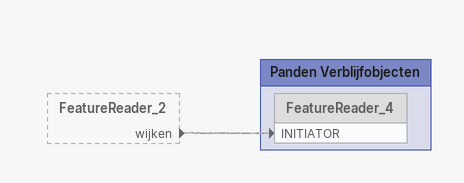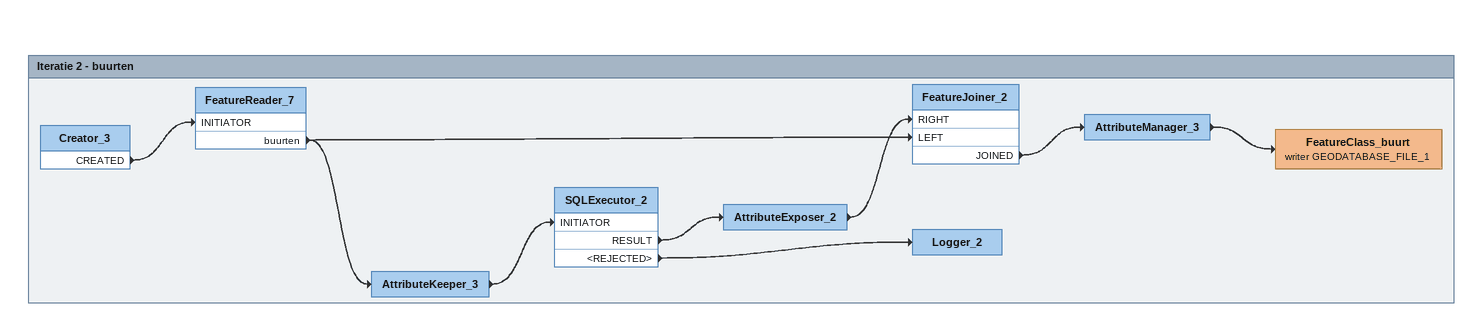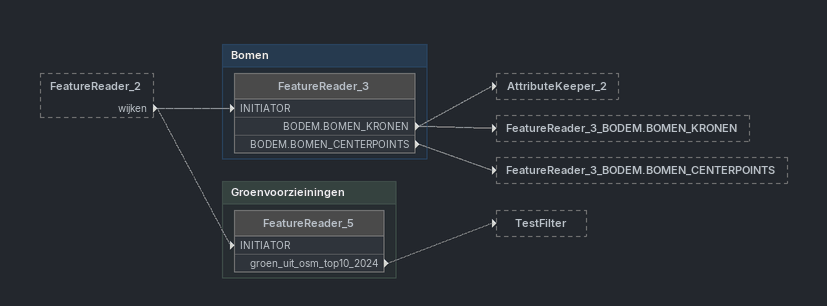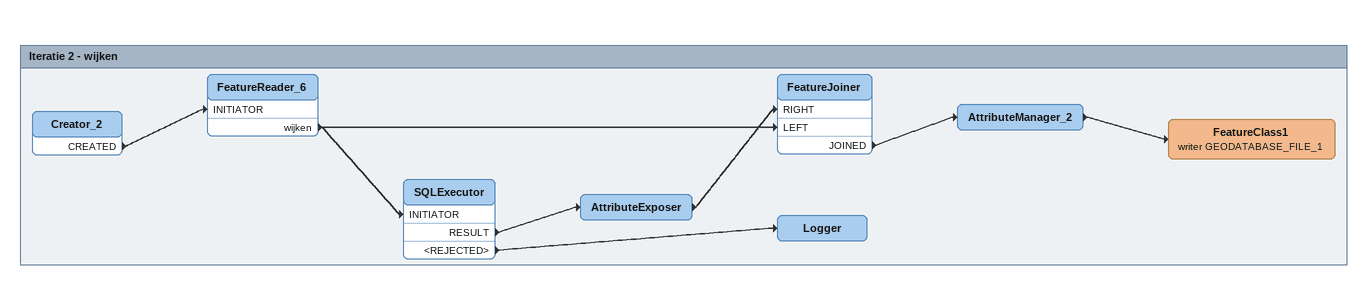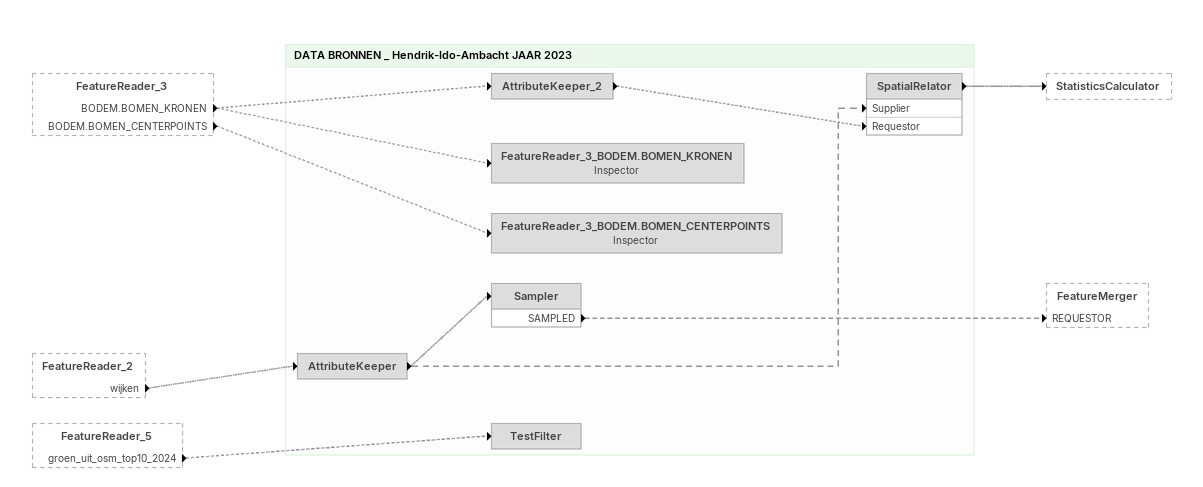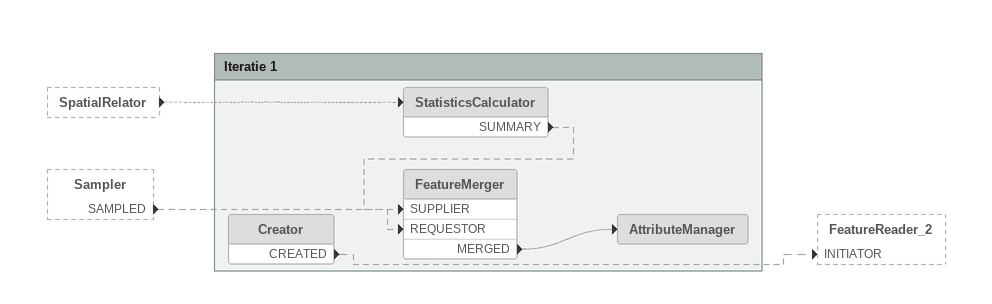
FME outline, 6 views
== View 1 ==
FeatureReader_2 [outside]
    wijken -> FeatureReader_4 [INITIATOR] [off]

Bookmark: Panden Verblijfobjecten
FeatureReader_4 [off]

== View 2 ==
Bookmark: Iteratie 2 - buurten
Creator_3
    CREATED -> FeatureReader_7 [INITIATOR]
FeatureReader_7
    buurten -> AttributeKeeper_3
    buurten -> FeatureJoiner_2 [LEFT]
AttributeKeeper_3
    -> SQLExecutor_2 [INITIATOR]
SQLExecutor_2
    RESULT -> AttributeExposer_2
    <REJECTED> -> Logger_2
AttributeExposer_2
    -> FeatureJoiner_2 [RIGHT]
FeatureJoiner_2
    JOINED -> AttributeManager_3
AttributeManager_3
    -> FeatureClass_buurt (writer GEODATABASE_FILE_1)
FeatureClass_buurt (writer GEODATABASE_FILE_1)
Logger_2

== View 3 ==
FeatureReader_2 [outside]
    wijken -> FeatureReader_3 [INITIATOR] [off]
    wijken -> FeatureReader_5 [INITIATOR] [off]

Bookmark: Bomen
FeatureReader_3 [off]
    BODEM.BOMEN_KRONEN -> AttributeKeeper_2 [off]
    BODEM.BOMEN_KRONEN -> FeatureReader_3_BODEM.BOMEN_KRONEN [off]
    BODEM.BOMEN_CENTERPOINTS -> FeatureReader_3_BODEM.BOMEN_CENTERPOINTS [off]

Bookmark: Groenvoorzieiningen
FeatureReader_5 [off]
    groen_uit_osm_top10_2024 -> TestFilter [off]

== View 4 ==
Bookmark: Iteratie 2 - wijken
Creator_2
    CREATED -> FeatureReader_6 [INITIATOR]
FeatureReader_6
    wijken -> SQLExecutor [INITIATOR]
    wijken -> FeatureJoiner [LEFT]
SQLExecutor
    RESULT -> AttributeExposer
    <REJECTED> -> Logger
AttributeExposer
    -> FeatureJoiner [RIGHT]
FeatureJoiner
    JOINED -> AttributeManager_2
AttributeManager_2
    -> FeatureClass1 (writer GEODATABASE_FILE_1)
FeatureClass1 (writer GEODATABASE_FILE_1)
Logger

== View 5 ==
FeatureReader_3 [outside]
    BODEM.BOMEN_KRONEN -> AttributeKeeper_2 [off]
    BODEM.BOMEN_KRONEN -> FeatureReader_3_BODEM.BOMEN_KRONEN [off]
    BODEM.BOMEN_CENTERPOINTS -> FeatureReader_3_BODEM.BOMEN_CENTERPOINTS [off]
FeatureReader_2 [outside]
    wijken -> AttributeKeeper [off]
FeatureReader_5 [outside]
    groen_uit_osm_top10_2024 -> TestFilter [off]

Bookmark: DATA BRONNEN _ Hendrik-Ido-Ambacht JAAR 2023
AttributeKeeper_2 [off]
    -> SpatialRelator [Requestor] [off]
FeatureReader_3_BODEM.BOMEN_KRONEN: Inspector [off]
FeatureReader_3_BODEM.BOMEN_CENTERPOINTS: Inspector [off]
AttributeKeeper [off]
    -> Sampler [off]
    -> SpatialRelator [Supplier] [off]
SpatialRelator [off]
    -> StatisticsCalculator [off]
Sampler [off]
    SAMPLED -> FeatureMerger [REQUESTOR] [off]
TestFilter [off]

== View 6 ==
SpatialRelator [outside]
    -> StatisticsCalculator [off]
Sampler [outside]
    SAMPLED -> FeatureMerger [REQUESTOR] [off]

Bookmark: Iteratie 1
Creator [off]
    CREATED -> FeatureReader_2 [INITIATOR] [off]
StatisticsCalculator [off]
    SUMMARY -> FeatureMerger [SUPPLIER] [off]
FeatureMerger [off]
    MERGED -> AttributeManager [off]
AttributeManager [off]
